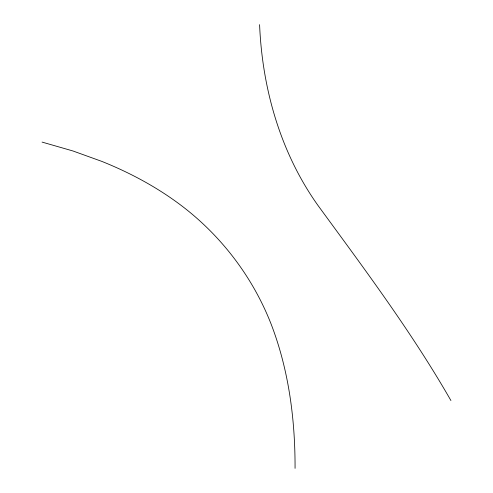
<?xml version="1.0" encoding="UTF-8"?>
<svg xmlns="http://www.w3.org/2000/svg" width="493" height="493" viewBox="0 0 493 493"><rect width="100%" height="100%" fill="white"/><g stroke="black" fill="none" stroke-linecap="round" stroke-linejoin="round"><path stroke-width="0.74" d="M42.065 142.089L72.915 150.963L101.761 161.371A595.834 359.409 -20.9 0 1 176.272 201.81C218.775 232.48 252.071 275.322 271.144 324.16C288.806 370.027 295.202 419.414 295.06 468.35M450.935 400.569C411.723 332.134 364.45 269.012 317.997 205.47C280.535 152.879 262.233 88.746 259.595 24.65"/></g></svg>
